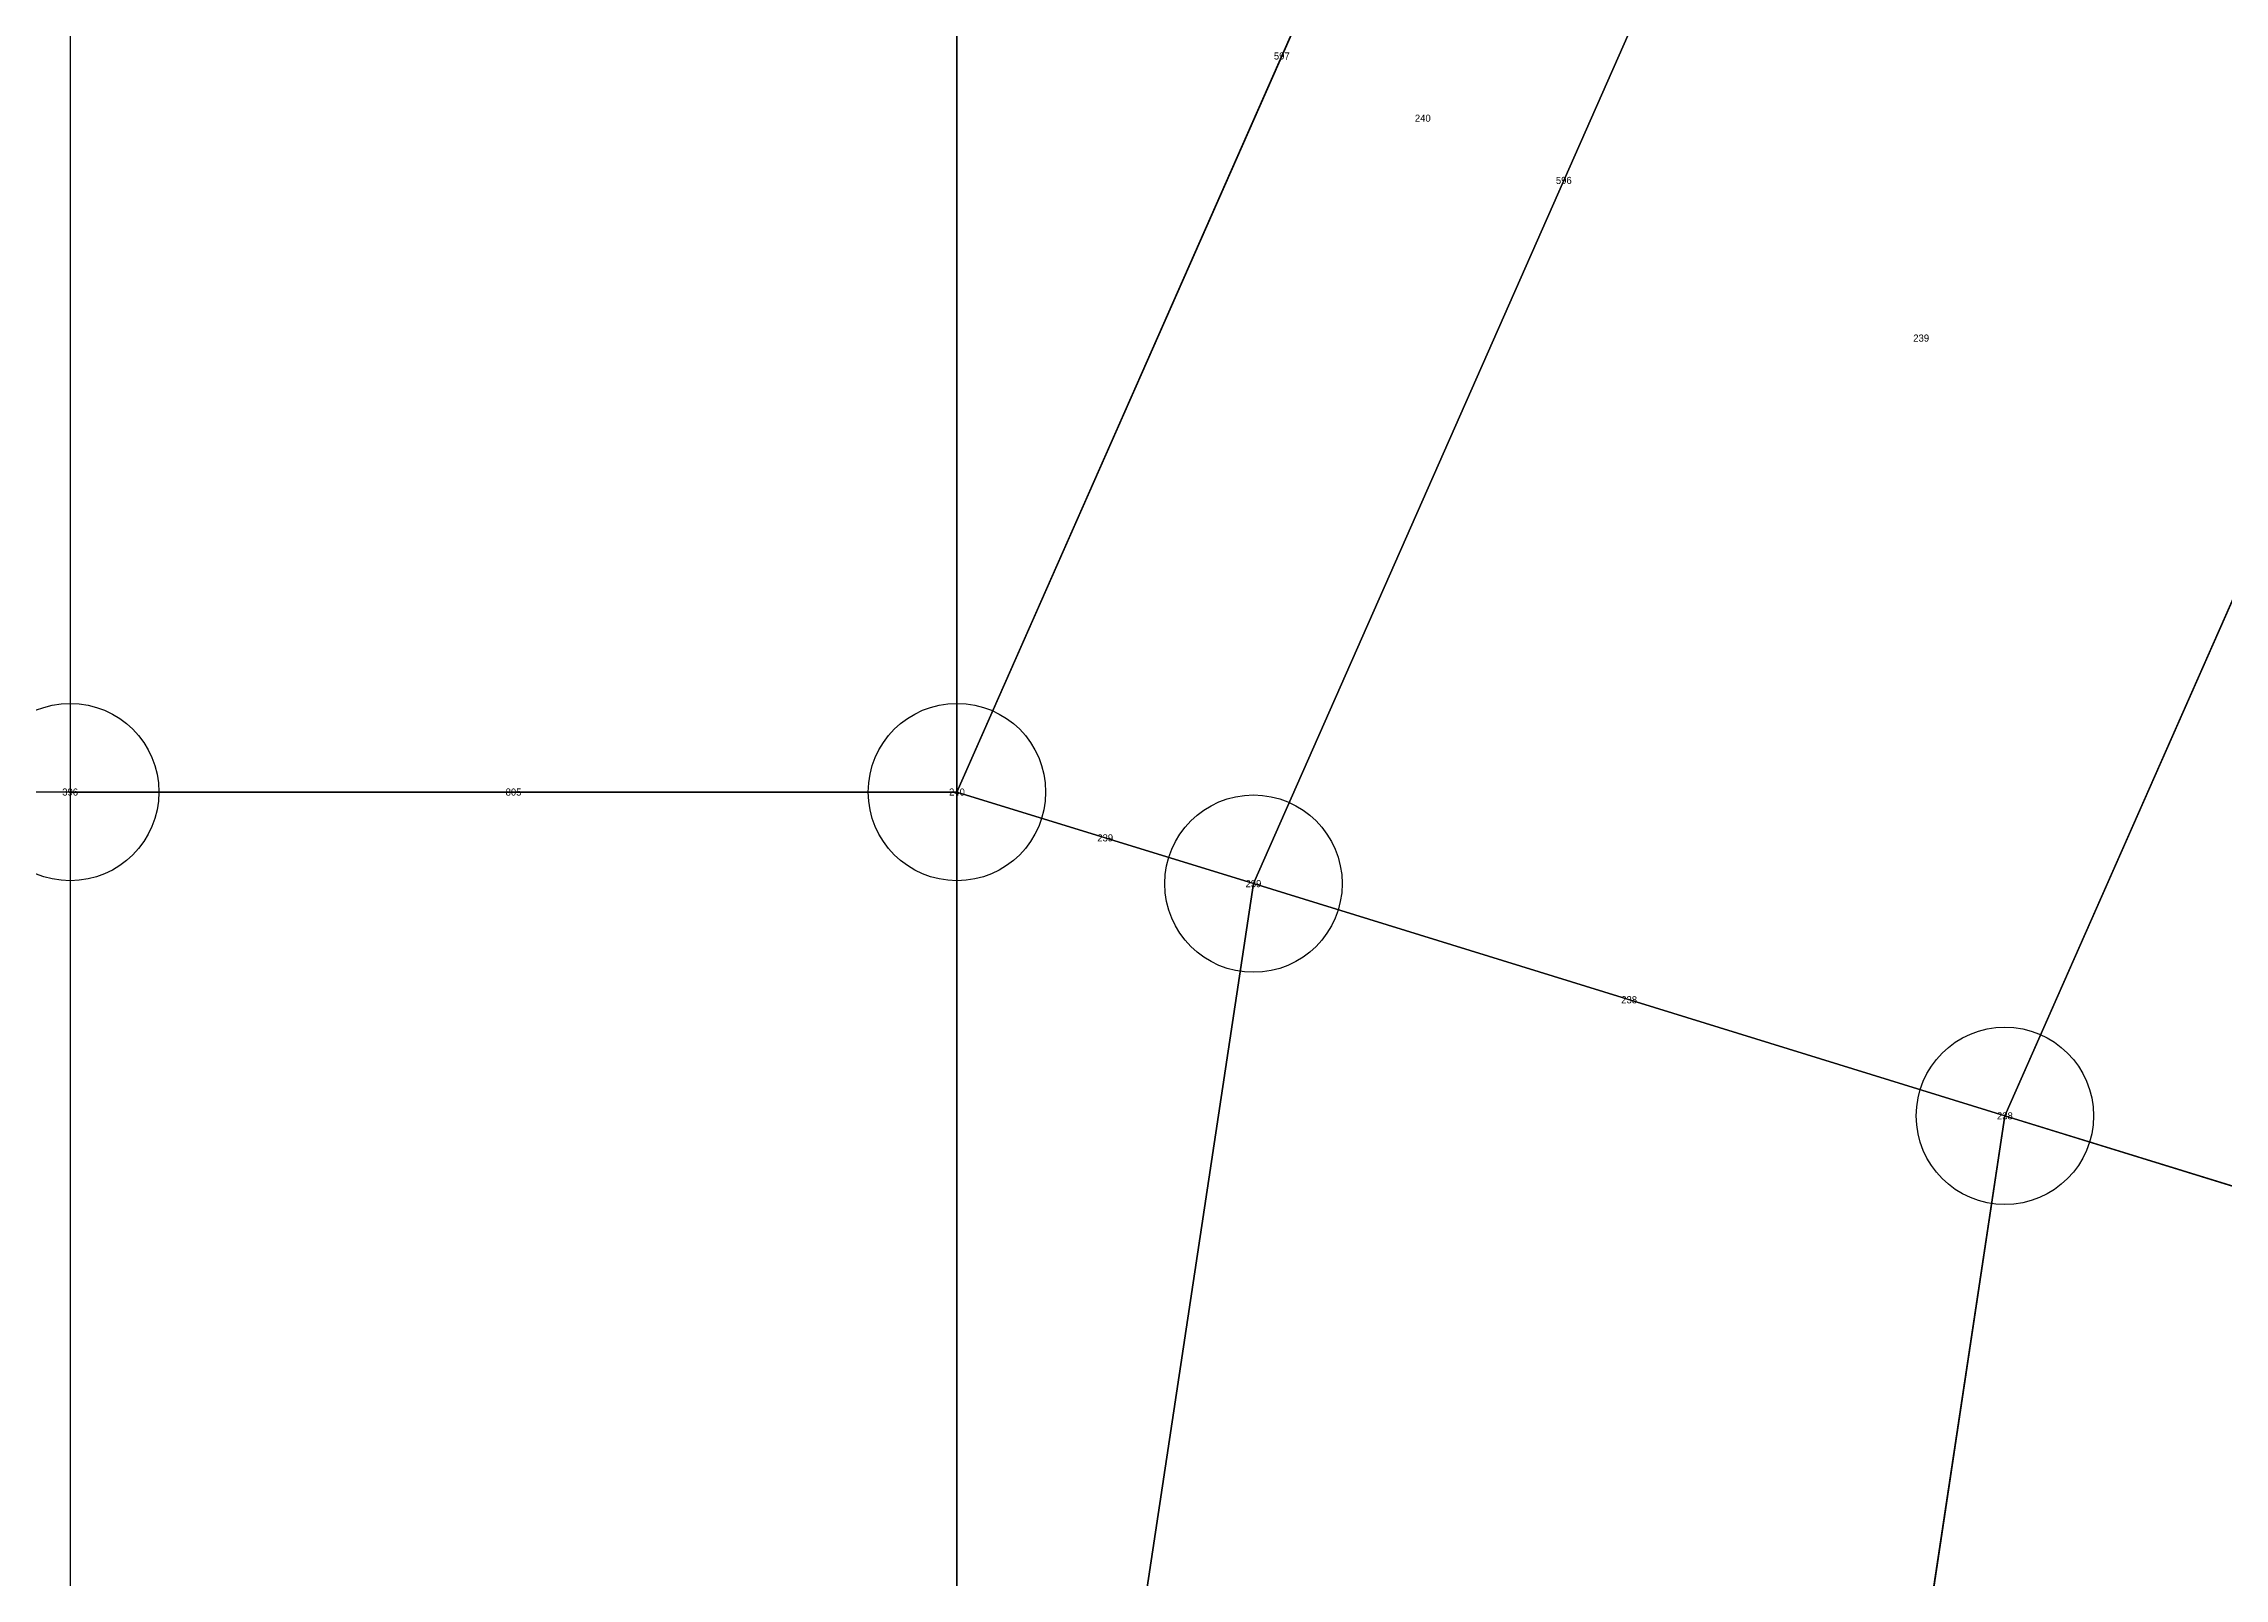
# Model space of a CAD drawing. Extents: x -2.75 to 2.75, y -2.5 to 2.5.
# Drawn here: x -2.132 to -1.518, y 0.358 to 0.79 of the extents above; entities that cross this region are included whole.
import ezdxf
from ezdxf.enums import TextEntityAlignment as Align

# ---------------------------------------------------------------- set-up
doc = ezdxf.new("R2010")
doc.units = 0
doc.header["$MEASUREMENT"] = 0
doc.header["$PDMODE"] = 33
doc.header["$PDSIZE"] = 0.05
for name, color, linetype in [('BRANCHE ESTERNO', 1, 'Continuous'), ('BRANCHE INTERNO', 7, 'Continuous'), ('BRANCHES-Index', 7, 'Continuous'), ('Faces', 7, 'Continuous'), ('Faces-Index', 7, 'Continuous'), ('NODI-Index', 7, 'Continuous'), ('NODO INTRADOSSO INTERNO', 7, 'Continuous')]:
    doc.layers.add(name, color=color, linetype=linetype)

msp = doc.modelspace()

# ---------------------------------------------------------------- linework, layer by layer
at = {"layer": 'BRANCHE ESTERNO'}
msp.add_line((-2.125, 0.57941, 1.78323), (-2.725, 0.57941, 1.90823), dxfattribs=at)
at = {"layer": 'BRANCHE INTERNO'}
for p, q in [((-2.125, 1.1021, 1.51691), (-2.125, 0.57941, 1.78323)), ((-1.875, 1.1021, 1.51691), (-1.875, 0.57941, 1.78323)), ((-1.69186, 0.99445, 1.78323), (-1.875, 0.57941, 1.78323)), ((-1.61644, 0.95012, 1.875), (-1.79142, 0.55358, 1.875)), ((-1.4253, 0.83777, 2.07314), (-1.57958, 0.48812, 2.07314)), ((-1.875, 0.57941, 1.78323), (-2.125, 0.57941, 1.78323)), ((-2.125, 0.57941, 1.78323), (-2.125, 0, 1.875)), ((-1.79142, 0.55358, 1.875), (-1.875, 0.57941, 1.78323)), ((-1.875, 0.57941, 1.78323), (-1.875, 0, 1.875)), ((-1.79142, 0.55358, 1.875), (-1.875, 0, 1.875)), ((-1.57958, 0.48812, 2.07314), (-1.79142, 0.55358, 1.875)), ((-1.57958, 0.48812, 2.07314), (-1.65328, 0, 2.07314)), ((-1.34787, 0.41652, 2.24522), (-1.57958, 0.48812, 2.07314))]:
    msp.add_line(p, q, dxfattribs=at)
at = {"layer": 'Faces'}
for points in [[(-1.875, 1.1021, 1.51691), (-2.125, 1.1021, 1.51691), (-2.125, 0.57941, 1.78323), (-1.875, 0.57941, 1.78323)], [(-1.69186, 0.99445, 1.78323), (-1.875, 0.57941, 1.78323), (-1.875, 0.57941, 1.78323), (-1.875, 1.1021, 1.51691)], [(-1.61644, 0.95012, 1.875), (-1.79142, 0.55358, 1.875), (-1.875, 0.57941, 1.78323), (-1.69186, 0.99445, 1.78323)], [(-1.4253, 0.83777, 2.07314), (-1.57958, 0.48812, 2.07314), (-1.79142, 0.55358, 1.875), (-1.61644, 0.95012, 1.875)], [(-1.21622, 0.71488, 2.24522), (-1.34787, 0.41652, 2.24522), (-1.57958, 0.48812, 2.07314), (-1.4253, 0.83777, 2.07314)], [(-1.875, 0.57941, 1.78323), (-2.125, 0.57941, 1.78323), (-2.125, 0, 1.875), (-1.875, 0, 1.875)], [(-1.79142, 0.55358, 1.875), (-1.875, 0, 1.875), (-1.875, 0, 1.875), (-1.875, 0.57941, 1.78323)], [(-1.57958, 0.48812, 2.07314), (-1.65328, 0, 2.07314), (-1.875, 0, 1.875), (-1.79142, 0.55358, 1.875)], [(-1.34787, 0.41652, 2.24522), (-1.41076, 0, 2.24522), (-1.65328, 0, 2.07314), (-1.57958, 0.48812, 2.07314)]]:
    msp.add_3dface(points, dxfattribs=at)
at = {"layer": 'NODO INTRADOSSO INTERNO'}
for p in [(-2.125, 0.57941, 1.78323), (-1.875, 0.57941, 1.78323), (-1.79142, 0.55358, 1.875), (-1.57958, 0.48812, 2.07314)]:
    msp.add_point(p, dxfattribs=at)

# ---------------------------------------------------------------- texts
at = {"layer": 'BRANCHES-Index'}
for s, p in [('597', (-1.78343, 0.78693, 1.78323)), ('596', (-1.70393, 0.75185, 1.875)), ('805', (-2, 0.57941, 1.78323)), ('239', (-1.83321, 0.56649, 1.82912)), ('238', (-1.6855, 0.52085, 1.97407))]:
    msp.add_text(s, height=0.002, dxfattribs=at).set_placement(p, align=Align.MIDDLE_CENTER)
at = {"layer": 'Faces-Index'}
for s, p in [('240', (-1.74368, 0.76939, 1.82912)), ('239', (-1.60318, 0.7074, 1.97407))]:
    msp.add_text(s, height=0.002, dxfattribs=at).set_placement(p, align=Align.MIDDLE_CENTER)
at = {"layer": 'NODI-Index'}
for s, p in [('396', (-2.125, 0.57941, 1.78323)), ('240', (-1.875, 0.57941, 1.78323)), ('239', (-1.79142, 0.55358, 1.875)), ('238', (-1.57958, 0.48812, 2.07314))]:
    msp.add_text(s, height=0.002, dxfattribs=at).set_placement(p, align=Align.MIDDLE_CENTER)

doc.saveas('drawing.dxf')
